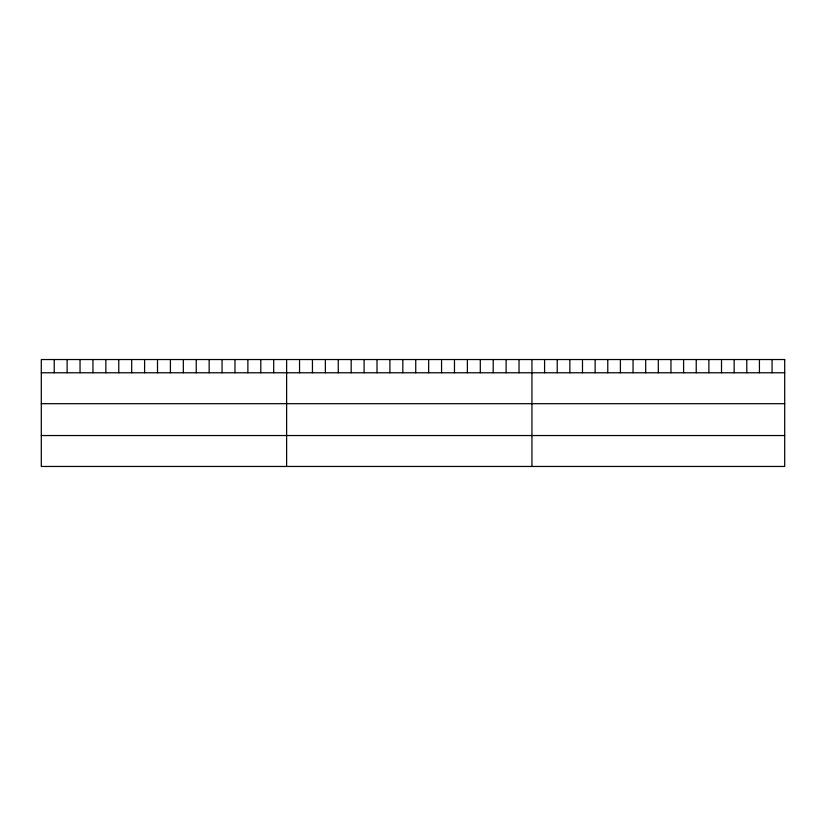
<?xml version="1.0" encoding="UTF-8"?>
<svg xmlns="http://www.w3.org/2000/svg" width="826" height="826" viewBox="0 0 826 826"><rect width="100%" height="100%" fill="white"/><g stroke="black" fill="none" stroke-linecap="round" stroke-linejoin="round"><path stroke-width="1.24" d="M41.3 372.774L784.7 372.774M41.3 403.687L784.7 403.687M41.3 435.539L784.7 435.539M772.062 359.537L772.062 372.774M759.424 359.537L759.424 372.774M746.787 359.537L746.787 372.774M734.149 359.537L734.149 372.774M721.511 359.537L721.511 372.774M708.873 359.537L708.873 372.774M696.235 359.537L696.235 372.774M683.598 359.537L683.598 372.774M670.96 359.537L670.96 372.774M658.322 359.537L658.322 372.774M645.684 359.537L645.684 372.774M633.046 359.537L633.046 372.774M620.409 359.537L620.409 372.774M607.771 359.537L607.771 372.774M595.133 359.537L595.133 372.774M582.495 359.537L582.495 372.774M569.857 359.537L569.857 372.774M557.22 359.537L557.22 372.774M544.582 359.537L544.582 372.774M531.944 359.537L531.944 466.463M519.027 359.537L519.027 372.774M506.121 359.537L506.121 372.774M493.205 359.537L493.205 372.774M480.298 359.537L480.298 372.774M467.382 359.537L467.382 372.774M454.476 359.537L454.476 372.774M441.559 359.537L441.559 372.774M428.653 359.537L428.653 372.774M415.736 359.537L415.736 372.774M402.83 359.537L402.83 372.774M389.913 359.537L389.913 372.774M377.007 359.537L377.007 372.774M364.09 359.537L364.09 372.774M351.184 359.537L351.184 372.774M338.268 359.537L338.268 372.774M325.361 359.537L325.361 372.774M312.445 359.537L312.445 372.774M299.539 359.537L299.539 372.774M286.622 359.537L286.622 466.463M273.705 359.537L273.705 372.774M260.799 359.537L260.799 372.774M247.883 359.537L247.883 372.774M234.976 359.537L234.976 372.774M222.06 359.537L222.06 372.774M209.154 359.537L209.154 372.774M196.237 359.537L196.237 372.774M183.331 359.537L183.331 372.774M170.414 359.537L170.414 372.774M157.508 359.537L157.508 372.774M144.591 359.537L144.591 372.774M131.685 359.537L131.685 372.774M118.768 359.537L118.768 372.774M105.862 359.537L105.862 372.774M92.946 359.537L92.946 372.774M80.039 359.537L80.039 372.774M67.123 359.537L67.123 372.774M54.217 359.537L54.217 372.774M784.7 359.537L41.3 359.537L41.3 466.463L784.7 466.463L784.7 359.537"/></g></svg>
